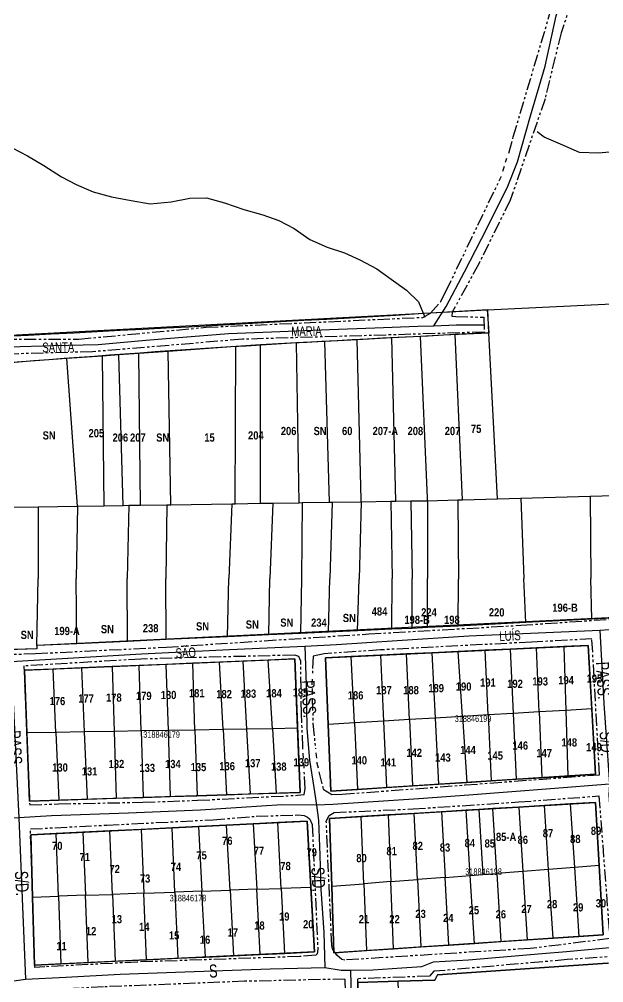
# Model space of a CAD drawing. Extents: x 204834 to 208707, y 4853033 to 4855981.
# Drawn here: x 206194.5 to 206373.2, y 4853595.8 to 4853890.3 of the extents above; entities that cross this region are included whole.
import ezdxf
from ezdxf.enums import TextEntityAlignment as Align

# ---------------------------------------------------------------- set-up
doc = ezdxf.new("R2010")
doc.units = 0
doc.header["$LTSCALE"] = 1.5
doc.header["$MEASUREMENT"] = 0
doc.linetypes.add('PHANTOMX2', pattern=[5, 2.5, -0.5, 0.5, -0.5, 0.5, -0.5])
for name, color, linetype in [('CD-MALHA-LOTES', 40, 'CONTINUOUS'), ('CD_TXT_QUADRA', 7, 'CONTINUOUS'), ('RU-QUADRAS', 6, 'CONTINUOUS'), ('SV-CAMINHO-TRILHA', 20, 'CONTINUOUS'), ('SV-EIXO-RUA-N-PAV', 6, 'CONTINUOUS'), ('SV-RUA-NAO-PAV-S-GUIA-C-GUIA', 7, 'PHANTOMX2'), ('SV-TXT-RUA-N-PAV-S-GUIA-C-GUIA', 7, 'CONTINUOUS'), ('Th_NmrPort', 7, 'CONTINUOUS')]:
    doc.layers.add(name, color=color, linetype=linetype)
doc.styles.add('3188-46-2D_TXT$0$Standard', font='ARIAL.TTF')
doc.styles.add('ARIAL', font='ARIAL.TTF')
doc.styles.get("Standard").update_dxf_attribs({"font": 'swisscbo.ttf'})

msp = doc.modelspace()

# ---------------------------------------------------------------- linework, layer by layer
at = {"layer": 'CD-MALHA-LOTES', "linetype": 'Continuous'}
for p, q in [((206337.54, 4853801.48), (206495.93, 4853809.26)), ((206146.05, 4853791.33), (206337.54, 4853801.48)), ((206337.54, 4853801.48), (206338.08, 4853794.43)), ((206308.37, 4853792.89), (206297.81, 4853792.34)), ((206317.2, 4853793.35), (206308.37, 4853792.89)), ((206309.59, 4853742.98), (206308.37, 4853792.89)), ((206327.78, 4853793.9), (206317.2, 4853793.35)), ((206319.31, 4853743.98), (206317.2, 4853793.35)), ((206338.08, 4853794.43), (206327.78, 4853793.9)), ((206330.03, 4853743.45), (206327.78, 4853793.9)), ((206340.71, 4853743.75), (206338.08, 4853794.43)), ((206260.69, 4853790.27), (206240.05, 4853788.8)), ((206260.48, 4853742.23), (206260.69, 4853790.27)), ((206279.25, 4853791.38), (206268.24, 4853790.8)), ((206268.24, 4853742.35), (206268.24, 4853790.8)), ((206287.9, 4853791.83), (206279.25, 4853791.38)), ((206280.07, 4853742.53), (206279.25, 4853791.38)), ((206297.81, 4853792.34), (206287.9, 4853791.83)), ((206289.33, 4853742.67), (206287.9, 4853791.83)), ((206299.05, 4853743.55), (206297.81, 4853792.34)), ((206208.99, 4853786.6), (206189.69, 4853785.23)), ((206219.89, 4853787.37), (206208.99, 4853786.6)), ((206212.26, 4853741.5), (206208.99, 4853786.6)), ((206224.88, 4853787.72), (206219.89, 4853787.37)), ((206220.48, 4853741.62), (206219.89, 4853787.37)), ((206230.99, 4853788.16), (206224.88, 4853787.72)), ((206226.28, 4853741.71), (206224.88, 4853787.72)), ((206240.05, 4853788.8), (206230.99, 4853788.16)), ((206231.59, 4853741.79), (206230.99, 4853788.16)), ((206240.84, 4853741.93), (206240.05, 4853788.8)), ((206260.48, 4853742.23), (206268.24, 4853742.35)), ((206268.24, 4853742.35), (206272.04, 4853742.41)), ((206272.04, 4853742.41), (206271.05, 4853719.34)), ((206272.04, 4853742.41), (206280.07, 4853742.53)), ((206280.07, 4853742.53), (206280.94, 4853742.55)), ((206280.94, 4853742.55), (206280.75, 4853719.34)), ((206280.94, 4853742.55), (206289.33, 4853742.67)), ((206289.33, 4853742.67), (206290.16, 4853742.69)), ((206290.16, 4853742.69), (206289.41, 4853719.34)), ((206290.16, 4853742.69), (206299.04, 4853742.82)), ((206299.04, 4853742.82), (206298.41, 4853719.13)), ((206299.04, 4853742.82), (206299.05, 4853743.55)), ((206299.04, 4853742.82), (206308.13, 4853742.96)), ((206308.13, 4853742.96), (206309.59, 4853742.98)), ((206308.13, 4853742.96), (206308.52, 4853719.34)), ((206309.59, 4853742.98), (206314.17, 4853743.06)), ((206314.17, 4853743.06), (206319.31, 4853743.14)), ((206314.17, 4853743.06), (206314.61, 4853719.34)), ((206319.31, 4853743.14), (206319.31, 4853743.98)), ((206319.31, 4853743.14), (206328.6, 4853743.41)), ((206319.31, 4853743.14), (206319.31, 4853719.34)), ((206328.6, 4853743.41), (206330.03, 4853743.45)), ((206328.6, 4853743.41), (206328.79, 4853719.13)), ((206330.03, 4853743.45), (206340.71, 4853743.75)), ((206340.71, 4853743.75), (206347.85, 4853743.95)), ((206347.85, 4853743.95), (206369.04, 4853744.55)), ((206347.85, 4853743.95), (206348.79, 4853719.34)), ((206369.04, 4853744.55), (206381.36, 4853744.9)), ((206369.04, 4853744.55), (206369.23, 4853719.34)), ((206191.2, 4853741.17), (206200.25, 4853741.31)), ((206200.25, 4853741.31), (206212.26, 4853741.5)), ((206200.25, 4853741.31), (206200.25, 4853719.34)), ((206212.26, 4853741.5), (206211.91, 4853719.34)), ((206212.26, 4853741.5), (206220.48, 4853741.62)), ((206220.48, 4853741.62), (206226.28, 4853741.71)), ((206226.28, 4853741.71), (206228.01, 4853741.74)), ((206228.01, 4853741.74), (206227.48, 4853719.34)), ((206228.01, 4853741.74), (206231.59, 4853741.79)), ((206231.59, 4853741.79), (206239.57, 4853741.91)), ((206239.57, 4853741.91), (206239.33, 4853719.34)), ((206239.57, 4853741.91), (206240.84, 4853741.93)), ((206240.84, 4853741.93), (206259.52, 4853742.22)), ((206259.52, 4853742.22), (206258.58, 4853719.34)), ((206259.52, 4853742.22), (206260.48, 4853742.23)), ((206199.86, 4853698.87), (206200.25, 4853719.34)), ((206212.09, 4853699.43), (206211.91, 4853719.34)), ((206227.55, 4853700.14), (206227.48, 4853719.34)), ((206239.4, 4853700.68), (206239.33, 4853719.34)), ((206258.17, 4853701.54), (206258.58, 4853719.34)), ((206270.79, 4853702.12), (206271.05, 4853719.34)), ((206280.75, 4853719.34), (206280.51, 4853702.57)), ((206288.99, 4853702.95), (206289.41, 4853719.34)), ((206297.91, 4853703.36), (206298.41, 4853719.13)), ((206308.37, 4853703.84), (206308.52, 4853719.34)), ((206314.61, 4853704.13), (206314.61, 4853719.34)), ((206319.31, 4853704.34), (206319.31, 4853719.34)), ((206328.71, 4853704.82), (206328.79, 4853719.13)), ((206349.35, 4853705.87), (206348.79, 4853719.34)), ((206369.51, 4853706.9), (206369.23, 4853719.34)), ((206382.31, 4853707.55), (206369.51, 4853706.9)), ((206314.61, 4853704.13), (206308.37, 4853703.84)), ((206319.31, 4853704.34), (206314.61, 4853704.13)), ((206328.71, 4853704.82), (206319.31, 4853704.34)), ((206349.35, 4853705.87), (206328.71, 4853704.82)), ((206369.51, 4853706.9), (206349.35, 4853705.87)), ((206258.17, 4853701.54), (206239.4, 4853700.68)), ((206270.79, 4853702.12), (206258.17, 4853701.54)), ((206280.51, 4853702.57), (206270.79, 4853702.12)), ((206288.99, 4853702.95), (206280.51, 4853702.57)), ((206297.91, 4853703.36), (206288.99, 4853702.95)), ((206308.37, 4853703.84), (206297.91, 4853703.36)), ((206199.86, 4853698.87), (206199.84, 4853697.88)), ((206212.09, 4853699.43), (206199.86, 4853698.87)), ((206227.55, 4853700.14), (206212.09, 4853699.43)), ((206239.4, 4853700.68), (206227.55, 4853700.14)), ((206352.64, 4853698.17), (206344.59, 4853697.79)), ((206361.02, 4853698.57), (206352.64, 4853698.17)), ((206353.42, 4853678.57), (206352.64, 4853698.17)), ((206368.45, 4853698.92), (206361.02, 4853698.57)), ((206361.02, 4853698.57), (206361.59, 4853679.06)), ((206369.54, 4853679.53), (206368.45, 4853698.92)), ((206199.84, 4853697.88), (206191.02, 4853697.6)), ((206296, 4853695.5), (206288.14, 4853695.13)), ((206304.91, 4853695.92), (206296, 4853695.5)), ((206296.94, 4853675.22), (206296, 4853695.5)), ((206312.86, 4853696.3), (206304.91, 4853695.92)), ((206304.91, 4853695.92), (206305.85, 4853675.75)), ((206320.63, 4853696.66), (206312.86, 4853696.3)), ((206313.79, 4853676.22), (206312.86, 4853696.3)), ((206328.68, 4853697.04), (206320.63, 4853696.66)), ((206320.63, 4853696.66), (206321.66, 4853676.69)), ((206336.91, 4853697.43), (206328.68, 4853697.04)), ((206330, 4853677.18), (206328.68, 4853697.04)), ((206344.59, 4853697.79), (206336.91, 4853697.43)), ((206337.84, 4853677.65), (206336.91, 4853697.43)), ((206344.59, 4853697.79), (206345.49, 4853678.1)), ((206222.87, 4853692.43), (206213.53, 4853692.04)), ((206231.1, 4853692.77), (206222.87, 4853692.43)), ((206222.87, 4853692.43), (206223.49, 4853672.63)), ((206239.34, 4853693.12), (206231.1, 4853692.77)), ((206231.73, 4853672.76), (206231.1, 4853692.77)), ((206247.51, 4853693.46), (206239.34, 4853693.12)), ((206239.34, 4853693.12), (206239.97, 4853672.9)), ((206255.72, 4853693.8), (206247.51, 4853693.46)), ((206248.17, 4853673.04), (206247.51, 4853693.46)), ((206262.81, 4853694.1), (206255.72, 4853693.8)), ((206256.8, 4853673.19), (206255.72, 4853693.8)), ((206270.63, 4853694.42), (206262.81, 4853694.1)), ((206262.81, 4853694.1), (206263.99, 4853673.31)), ((206278.73, 4853694.76), (206270.63, 4853694.42)), ((206271.88, 4853673.44), (206270.63, 4853694.42)), ((206279.58, 4853673.57), (206278.73, 4853694.76)), ((206288.14, 4853695.13), (206288.93, 4853674.74)), ((206204.87, 4853691.68), (206196.07, 4853691.31)), ((206196.07, 4853691.31), (206196.82, 4853672.18)), ((206213.53, 4853692.04), (206204.87, 4853691.68)), ((206205.7, 4853672.33), (206204.87, 4853691.68)), ((206213.53, 4853692.04), (206214.37, 4853672.47)), ((206337.84, 4853677.65), (206330, 4853677.18)), ((206345.49, 4853678.1), (206337.84, 4853677.65)), ((206337.84, 4853677.65), (206338.78, 4853657.49)), ((206353.42, 4853678.57), (206345.49, 4853678.1)), ((206345.49, 4853678.1), (206346.41, 4853657.98)), ((206361.59, 4853679.06), (206353.42, 4853678.57)), ((206353.42, 4853678.57), (206354.22, 4853658.47)), ((206369.54, 4853679.53), (206361.59, 4853679.06)), ((206361.59, 4853679.06), (206362.18, 4853658.98)), ((206370.67, 4853659.52), (206369.54, 4853679.53)), ((206296.94, 4853675.22), (206288.93, 4853674.74)), ((206288.93, 4853674.74), (206289.72, 4853654.37)), ((206305.85, 4853675.75), (206296.94, 4853675.22)), ((206296.94, 4853675.22), (206297.9, 4853654.89)), ((206313.79, 4853676.22), (206305.85, 4853675.75)), ((206305.85, 4853675.75), (206306.8, 4853655.46)), ((206321.66, 4853676.69), (206313.79, 4853676.22)), ((206313.79, 4853676.22), (206314.74, 4853655.96)), ((206330, 4853677.18), (206321.66, 4853676.69)), ((206321.66, 4853676.69), (206322.7, 4853656.47)), ((206330, 4853677.18), (206331.33, 4853657.02)), ((206205.7, 4853672.33), (206196.82, 4853672.18)), ((206196.82, 4853672.18), (206197.64, 4853651.32)), ((206214.37, 4853672.47), (206205.7, 4853672.33)), ((206205.7, 4853672.33), (206206.6, 4853651.61)), ((206223.49, 4853672.63), (206214.37, 4853672.47)), ((206214.37, 4853672.47), (206215.26, 4853651.89)), ((206231.73, 4853672.76), (206223.49, 4853672.63)), ((206223.49, 4853672.63), (206224.13, 4853652.18)), ((206239.97, 4853672.9), (206231.73, 4853672.76)), ((206231.73, 4853672.76), (206232.36, 4853652.44)), ((206248.17, 4853673.04), (206239.97, 4853672.9)), ((206239.97, 4853672.9), (206240.59, 4853652.71)), ((206256.8, 4853673.19), (206248.17, 4853673.04)), ((206248.17, 4853673.04), (206248.82, 4853652.97)), ((206263.99, 4853673.31), (206256.8, 4853673.19)), ((206256.8, 4853673.19), (206257.84, 4853653.26)), ((206271.88, 4853673.44), (206263.99, 4853673.31)), ((206263.99, 4853673.31), (206265.1, 4853653.5)), ((206279.58, 4853673.57), (206271.88, 4853673.44)), ((206271.88, 4853673.44), (206273.06, 4853653.75)), ((206280.37, 4853653.99), (206279.58, 4853673.57)), ((206322.7, 4853656.47), (206331.33, 4853657.02)), ((206331.33, 4853657.02), (206338.78, 4853657.49)), ((206338.78, 4853657.49), (206346.41, 4853657.98)), ((206346.41, 4853657.98), (206354.22, 4853658.47)), ((206354.22, 4853658.47), (206362.18, 4853658.98)), ((206362.18, 4853658.98), (206370.67, 4853659.52)), ((206273.06, 4853653.75), (206280.37, 4853653.99)), ((206289.72, 4853654.37), (206297.9, 4853654.89)), ((206297.9, 4853654.89), (206306.8, 4853655.46)), ((206306.8, 4853655.46), (206314.74, 4853655.96)), ((206314.74, 4853655.96), (206322.7, 4853656.47)), ((206197.64, 4853651.32), (206206.6, 4853651.61)), ((206206.6, 4853651.61), (206215.26, 4853651.89)), ((206215.26, 4853651.89), (206224.13, 4853652.18)), ((206224.13, 4853652.18), (206232.36, 4853652.44)), ((206232.36, 4853652.44), (206240.59, 4853652.71)), ((206240.59, 4853652.71), (206248.82, 4853652.97)), ((206248.82, 4853652.97), (206257.84, 4853653.26)), ((206257.84, 4853653.26), (206265.1, 4853653.5)), ((206265.1, 4853653.5), (206273.06, 4853653.75)), ((206323.6, 4853648.07), (206315.23, 4853647.56)), ((206331.16, 4853648.53), (206323.6, 4853648.07)), ((206323.6, 4853648.07), (206324.69, 4853627.98)), ((206335.04, 4853648.76), (206331.16, 4853648.53)), ((206332.37, 4853628.58), (206331.16, 4853648.53)), ((206339.27, 4853649.02), (206335.04, 4853648.76)), ((206335.04, 4853648.76), (206336.17, 4853628.87)), ((206347.19, 4853649.5), (206339.27, 4853649.02)), ((206340.47, 4853629.2), (206339.27, 4853649.02)), ((206355.03, 4853649.97), (206347.19, 4853649.5)), ((206347.19, 4853649.5), (206348.43, 4853629.82)), ((206362.91, 4853650.45), (206355.03, 4853649.97)), ((206356.34, 4853630.43), (206355.03, 4853649.97)), ((206370.71, 4853650.92), (206362.91, 4853650.45)), ((206362.91, 4853650.45), (206364.21, 4853631.04)), ((206371.79, 4853631.62), (206370.71, 4853650.92)), ((206282.48, 4853645.22), (206273.49, 4853644.77)), ((206283.61, 4853624.93), (206282.48, 4853645.22)), ((206299, 4853646.58), (206289.35, 4853646)), ((206289.35, 4853646), (206290.02, 4853625.3)), ((206307.3, 4853647.09), (206299, 4853646.58)), ((206299.82, 4853626.06), (206299, 4853646.58)), ((206315.23, 4853647.56), (206307.3, 4853647.09)), ((206307.3, 4853647.09), (206308.12, 4853626.7)), ((206316.22, 4853627.33), (206315.23, 4853647.56)), ((206222.15, 4853642.21), (206213.91, 4853641.8)), ((206231.7, 4853642.69), (206222.15, 4853642.21)), ((206222.97, 4853622.81), (206222.15, 4853642.21)), ((206241.25, 4853643.17), (206231.7, 4853642.69)), ((206231.7, 4853642.69), (206232.53, 4853623.14)), ((206249.28, 4853643.57), (206241.25, 4853643.17)), ((206242.08, 4853623.48), (206241.25, 4853643.17)), ((206257.87, 4853643.99), (206249.28, 4853643.57)), ((206249.28, 4853643.57), (206250.32, 4853623.76)), ((206266.02, 4853644.4), (206257.87, 4853643.99)), ((206258.92, 4853624.07), (206257.87, 4853643.99)), ((206273.49, 4853644.77), (206266.02, 4853644.4)), ((206266.02, 4853644.4), (206267.08, 4853624.35)), ((206274.56, 4853624.61), (206273.49, 4853644.77)), ((206205.74, 4853641.4), (206198, 4853641.01)), ((206198, 4853641.01), (206198.56, 4853621.95)), ((206213.91, 4853641.8), (206205.74, 4853641.4)), ((206206.44, 4853622.23), (206205.74, 4853641.4)), ((206213.91, 4853641.8), (206214.72, 4853622.52)), ((206356.34, 4853630.43), (206348.43, 4853629.82)), ((206364.21, 4853631.04), (206356.34, 4853630.43)), ((206357.75, 4853609.43), (206356.34, 4853630.43)), ((206371.79, 4853631.62), (206364.21, 4853631.04)), ((206364.21, 4853631.04), (206365.62, 4853609.96)), ((206372.97, 4853610.45), (206371.79, 4853631.62)), ((206324.69, 4853627.98), (206316.22, 4853627.33)), ((206324.69, 4853627.98), (206332.37, 4853628.58)), ((206325.81, 4853607.3), (206324.69, 4853627.98)), ((206332.37, 4853628.58), (206336.17, 4853628.87)), ((206333.63, 4853607.83), (206332.37, 4853628.58)), ((206336.17, 4853628.87), (206340.47, 4853629.2)), ((206348.43, 4853629.82), (206340.47, 4853629.2)), ((206340.47, 4853629.2), (206341.74, 4853608.37)), ((206348.43, 4853629.82), (206349.74, 4853608.9)), ((206267.08, 4853624.35), (206274.56, 4853624.61)), ((206283.61, 4853624.93), (206274.56, 4853624.61)), ((206274.56, 4853624.61), (206275.6, 4853604.78)), ((206284.7, 4853605.2), (206283.61, 4853624.93)), ((206290.02, 4853625.3), (206299.82, 4853626.06)), ((206290.02, 4853625.3), (206290.67, 4853604.96)), ((206308.12, 4853626.7), (206299.82, 4853626.06)), ((206299.82, 4853626.06), (206300.64, 4853605.62)), ((206308.12, 4853626.7), (206316.22, 4853627.33)), ((206308.94, 4853606.18), (206308.12, 4853626.7)), ((206316.22, 4853627.33), (206317.23, 4853606.73)), ((206198.56, 4853621.95), (206206.44, 4853622.23)), ((206198.56, 4853621.95), (206199.17, 4853601.22)), ((206214.72, 4853622.52), (206206.44, 4853622.23)), ((206206.44, 4853622.23), (206207.19, 4853601.59)), ((206214.72, 4853622.52), (206222.97, 4853622.81)), ((206215.59, 4853601.98), (206214.72, 4853622.52)), ((206232.53, 4853623.14), (206222.97, 4853622.81)), ((206222.97, 4853622.81), (206223.83, 4853602.37)), ((206232.53, 4853623.14), (206242.08, 4853623.48)), ((206233.39, 4853602.81), (206232.53, 4853623.14)), ((206250.32, 4853623.76), (206242.08, 4853623.48)), ((206242.08, 4853623.48), (206242.94, 4853603.26)), ((206250.32, 4853623.76), (206258.92, 4853624.07)), ((206251.39, 4853603.65), (206250.32, 4853623.76)), ((206267.08, 4853624.35), (206258.92, 4853624.07)), ((206258.92, 4853624.07), (206259.98, 4853604.05)), ((206268.13, 4853604.43), (206267.08, 4853624.35)), ((206357.75, 4853609.43), (206365.62, 4853609.96)), ((206365.62, 4853609.96), (206372.97, 4853610.45)), ((206317.23, 4853606.73), (206325.81, 4853607.3)), ((206325.81, 4853607.3), (206333.63, 4853607.83)), ((206333.63, 4853607.83), (206341.74, 4853608.37)), ((206341.74, 4853608.37), (206349.74, 4853608.9)), ((206349.74, 4853608.9), (206357.75, 4853609.43)), ((206251.39, 4853603.65), (206259.98, 4853604.05)), ((206259.98, 4853604.05), (206268.13, 4853604.43)), ((206268.13, 4853604.43), (206275.6, 4853604.78)), ((206275.6, 4853604.78), (206284.7, 4853605.2)), ((206290.67, 4853604.96), (206300.64, 4853605.62)), ((206300.64, 4853605.62), (206308.94, 4853606.18)), ((206308.94, 4853606.18), (206317.23, 4853606.73)), ((206199.17, 4853601.22), (206207.19, 4853601.59)), ((206207.19, 4853601.59), (206215.59, 4853601.98)), ((206215.59, 4853601.98), (206223.83, 4853602.37)), ((206223.83, 4853602.37), (206233.39, 4853602.81)), ((206233.39, 4853602.81), (206242.94, 4853603.26)), ((206242.94, 4853603.26), (206251.39, 4853603.65)), ((206374.36, 4853601.74), (206322.32, 4853598.19)), ((206322.32, 4853598.19), (206321.56, 4853596.6)), ((206310.38, 4853596.25), (206298, 4853595.86)), ((206298, 4853595.86), (206298.11, 4853590.14)), ((206321.56, 4853596.6), (206310.38, 4853596.25)), ((206310.53, 4853590.51), (206310.38, 4853596.25))]:
    msp.add_line(p, q, dxfattribs=at)
msp.add_lwpolyline([(206268.24, 4853790.8), (206260.69, 4853790.27)], dxfattribs=at)
at = {"layer": 'RU-QUADRAS', "linetype": 'Continuous'}
msp.add_lwpolyline([(206633.65, 4853717.74), (206549.76, 4853718.86), (206551.06, 4853711.32), (206448.56, 4853704.65), (206448.26, 4853710.92), (206199.83, 4853698.87), (206199.83, 4853697.88), (206110.89, 4853695.23, -0.01415), (206115.51, 4853783.8, -0.021221), (206176.68, 4853786.57), (206189.66, 4853785.22, -0.009481), (206338.08, 4853794.43), (206337.72, 4853801.49, -0.004436), (206112.8, 4853789.75), (206114.58, 4853968.5)], format="xyb", dxfattribs=at)
for points in [[(206288.14, 4853695.13), (206368.45, 4853698.92), (206370.67, 4853659.52), (206289.72, 4853654.37), (206288.14, 4853695.13)], [(206196.07, 4853691.31), (206278.73, 4853694.76), (206280.37, 4853653.99), (206197.64, 4853651.32), (206196.07, 4853691.31)], [(206289.35, 4853646), (206370.71, 4853650.92), (206372.97, 4853610.45), (206290.67, 4853604.96), (206290.02, 4853625.3), (206289.35, 4853646)], [(206198, 4853641.01), (206282.48, 4853645.22), (206284.7, 4853605.2), (206199.17, 4853601.22), (206198.56, 4853621.95), (206198, 4853641.01)]]:
    msp.add_lwpolyline(points, close=True, dxfattribs=at)
msp.add_lwpolyline([(206298.11, 4853590.14), (206298, 4853595.86), (206310.38, 4853596.25), (206321.56, 4853596.6), (206322.32, 4853598.19), (206374.36, 4853601.74), (206440.12, 4853606.51), (206490.54, 4853610.16), (206520.4, 4853612.32), (206640.38, 4853617.69)], dxfattribs=at)
at = {"layer": 'SV-CAMINHO-TRILHA'}
for points in [[(206377.19, 4853849.92), (206371.58, 4853849.36), (206365.8, 4853849.55), (206359.99, 4853852.15), (206354.99, 4853854.25), (206352.85, 4853855.85)], [(206192.3, 4853851.04), (206197.04, 4853848.57), (206201.97, 4853845.59), (206207.36, 4853842.11), (206211.85, 4853839.77), (206217.1, 4853837.54), (206222.64, 4853836.07), (206228.64, 4853834.87), (206234.47, 4853833.93), (206240.91, 4853834.55), (206246.64, 4853835.63), (206251.7, 4853835.71), (206257.26, 4853834.19), (206263.17, 4853832.19), (206269, 4853830.5), (206273.81, 4853828.78), (206278.48, 4853826.36), (206283.3, 4853823.01), (206288.67, 4853820.65), (206293.9, 4853818.87), (206298.63, 4853816.73), (206303.81, 4853814.05), (206308.19, 4853810.89), (206312.88, 4853807.54), (206316.52, 4853803.95), (206318.46, 4853799.27), (206318.44, 4853799.48)]]:
    msp.add_lwpolyline(points, dxfattribs=at)
at = {"layer": 'SV-EIXO-RUA-N-PAV'}
for points in [[(206321.28, 4853796.57), (206325.02, 4853802.49), (206330.6, 4853813.06), (206335.86, 4853823.17), (206343.66, 4853838.76), (206346.82, 4853846.77), (206350.82, 4853860.78), (206355.25, 4853875.95), (206358.62, 4853891.33), (206362.37, 4853902.05)], [(206109.58, 4853785.25), (206118.72, 4853786.91), (206134.71, 4853788.08), (206154.42, 4853789.26), (206173.26, 4853789.93), (206191.38, 4853790.18), (206204.9, 4853790.59), (206218.55, 4853790.85), (206233.2, 4853792.19), (206241.9, 4853792.91), (206258.41, 4853794.25), (206271.56, 4853794.81), (206289.34, 4853795.44), (206303.17, 4853795.99), (206316.38, 4853796.51), (206321.28, 4853796.57), (206328.09, 4853796.86), (206336.63, 4853796.86)], [(206104.57, 4853691.2), (206111.61, 4853690.69), (206121.35, 4853690.7), (206137.59, 4853691.47), (206157.86, 4853692.65), (206173.56, 4853693.65), (206192.01, 4853694.01), (206207.55, 4853694.95), (206231.89, 4853696.36), (206258.79, 4853697.65), (206281.75, 4853698.68), (206291.51, 4853699.22), (206309.98, 4853700.39), (206331.93, 4853701.8), (206371.96, 4853703.55), (206395.66, 4853705.21)], [(206371.96, 4853703.55), (206373.24, 4853681.17), (206374.99, 4853656.45), (206374.71, 4853653.1), (206376.64, 4853626.82), (206378.29, 4853606.83)], [(206281.75, 4853698.68), (206282.18, 4853686.77), (206282.4, 4853673.55), (206283.26, 4853663.8), (206284.51, 4853655.52), (206285.39, 4853650.04), (206285.95, 4853645.39), (206286.39, 4853634.81), (206286.73, 4853624.38), (206287.6, 4853611.16), (206287.87, 4853600.41)], [(206192.01, 4853694.01), (206194.33, 4853646.21), (206196.41, 4853596.88)], [(206374.99, 4853656.45), (206356.91, 4853655.11), (206331.93, 4853653.12), (206316.6, 4853651.99), (206290.35, 4853650.29), (206285.39, 4853650.04), (206274.81, 4853650.23), (206249.93, 4853648.53), (206227.87, 4853647.59), (206204.3, 4853646.84), (206194.33, 4853646.21), (206181.35, 4853645.46), (206161.76, 4853644.32), (206139.91, 4853642.91), (206129.97, 4853642.62), (206128.55, 4853640.35), (206124.01, 4853640.07), (206118.33, 4853640.07), (206116.06, 4853641.2), (206113.22, 4853644.61), (206106.1, 4853644.81)], [(206178.02, 4853595.56), (206192.81, 4853596.36), (206196.41, 4853596.88), (206208.73, 4853597.49), (206225.29, 4853598.45), (206245.06, 4853599.09), (206271.19, 4853600.06), (206287.87, 4853600.41), (206292.87, 4853599.63), (206295.87, 4853599.61), (206302.56, 4853599.79), (206311.48, 4853600.33), (206317.52, 4853600.72), (206321.17, 4853602.17), (206331.79, 4853602.82), (206354.32, 4853604.77), (206361.78, 4853605.32), (206378.29, 4853606.83)], [(206297.2, 4853549.1), (206296.4, 4853576.31), (206295.87, 4853599.61)]]:
    msp.add_lwpolyline(points, dxfattribs=at)
at = {"layer": 'SV-RUA-NAO-PAV-S-GUIA-C-GUIA'}
msp.add_line((206355.23, 4853865.98), (206344.61, 4853835.04), dxfattribs=at)
for points in [[(206113.46, 4853927.8), (206112.83, 4853901.9), (206112.56, 4853873.4), (206111.96, 4853842.64), (206112.74, 4853817.22), (206111.46, 4853789.27), (206112.04, 4853787.56), (206113.47, 4853787.65), (206115.33, 4853788.03), (206132.41, 4853789.86), (206173.44, 4853792.42), (206212.68, 4853792.55), (206251.58, 4853796.15), (206317.91, 4853799.19), (206320.21, 4853800.43), (206323.28, 4853803.91), (206324.95, 4853807.12), (206341.81, 4853842.11), (206341.84, 4853842.22)], [(206344.17, 4853849.39), (206345.51, 4853854.36), (206356.84, 4853892.44), (206357.03, 4853895.92), (206356.72, 4853897.7), (206352.21, 4853902.51)], [(206368.86, 4853901.96), (206365.51, 4853898.96), (206363.38, 4853895.71), (206360.12, 4853886.13), (206355.23, 4853865.98)], [(206342.35, 4853843.91), (206342.8, 4853845.39)], [(206343.18, 4853846.64), (206343.53, 4853847.82)], [(206344.61, 4853835.04), (206334.99, 4853815.58), (206326.85, 4853800.77), (206326.72, 4853799.52), (206327.92, 4853799.46), (206336.49, 4853799.25), (206336.66, 4853794.67), (206262.7, 4853792.49), (206216.84, 4853788.67), (206159.05, 4853787.1), (206117.21, 4853785.13), (206113.32, 4853784.5), (206111.22, 4853782.35)], [(206107.36, 4853694.4), (206109.68, 4853692.62), (206123.72, 4853693.48), (206173.38, 4853695.6), (206199.47, 4853696.41), (206239.46, 4853698.38), (206301.36, 4853702.41), (206347.79, 4853705.06), (206387.36, 4853707.77), (206446.34, 4853710.28), (206448.31, 4853710.37), (206448.56, 4853704.65), (206472.17, 4853706.25), (206498.05, 4853707.82), (206522.5, 4853709.49), (206549.95, 4853711.16), (206552.5, 4853695.89), (206555.91, 4853673.7)], [(206369.58, 4853700.88), (206351.08, 4853699.92), (206304.97, 4853697.54), (206287.71, 4853696.36), (206284.33, 4853695.63), (206284.08, 4853689.78)], [(206371.91, 4853659.38), (206369.58, 4853700.88)], [(206281.23, 4853667.23), (206281.2, 4853667.76), (206280.77, 4853678.08), (206280.52, 4853694.08), (206279.94, 4853695.54), (206278.7, 4853695.97), (206231.66, 4853694.72), (206195.87, 4853692.64), (206197.67, 4853650.15)], [(206284.03, 4853688.57), (206283.97, 4853687.1), (206283.97, 4853686.9)], [(206284, 4853685.69), (206284.05, 4853683.94)], [(206284.08, 4853682.73), (206284.27, 4853675), (206285.03, 4853667.28)], [(206281.39, 4853664.35), (206281.29, 4853666.02)], [(206285.15, 4853666.07), (206285.31, 4853664.4)], [(206281.55, 4853661.39), (206281.45, 4853663.15)], [(206285.43, 4853663.2), (206285.46, 4853662.92), (206285.82, 4853661.45)], [(206197.67, 4853650.15), (206206.5, 4853650.48), (206232.3, 4853650.96), (206249.01, 4853651.57), (206279.53, 4853653.09), (206281.63, 4853653.36), (206281.89, 4853655.11), (206281.61, 4853660.19)], [(206286.11, 4853660.24), (206287.4, 4853654.95), (206290.07, 4853653.33), (206293.21, 4853653.43), (206330.86, 4853656.26), (206371.91, 4853659.38)], [(206290.06, 4853607.18), (206288.34, 4853645.23), (206289.26, 4853646.96), (206290.78, 4853647.85), (206314.96, 4853648.93), (206347.23, 4853651.07), (206371.73, 4853652.89)], [(206371.73, 4853652.89), (206375.04, 4853609.28), (206350.7, 4853606.26), (206294.04, 4853602.74)], [(206197.87, 4853642.81), (206221.28, 4853643.97), (206253.62, 4853645.63), (206266.88, 4853646.68), (206279.66, 4853647.08), (206281.63, 4853646.9), (206282.59, 4853646.46), (206283.35, 4853645.81), (206284.04, 4853644.12)], [(206284.04, 4853644.12), (206285.75, 4853606.04), (206285.59, 4853604.61), (206285.17, 4853604.26), (206280.25, 4853603.82), (206230.51, 4853602.11), (206202.27, 4853600.65), (206199.2, 4853600.44), (206198.56, 4853621.95), (206197.87, 4853642.81)], [(206644.07, 4853617.07), (206642.65, 4853618.67), (206639.94, 4853619.24), (206608.33, 4853618), (206572.79, 4853616.41), (206530.81, 4853614.62), (206508.87, 4853613.2), (206482.87, 4853610.9), (206443.16, 4853608.16), (206408.64, 4853605.98), (206362.05, 4853602.86), (206321.27, 4853599.29), (206319.93, 4853597.8), (206297.97, 4853597.01)], [(206294.04, 4853602.74), (206293.13, 4853602.93), (206291.55, 4853604.24), (206290.3, 4853606.13), (206290.06, 4853607.18)], [(206294.06, 4853596.91), (206263.32, 4853596.23), (206220.24, 4853594.53), (206178.13, 4853592.18), (206149.57, 4853592.24), (206129.76, 4853592.4), (206126.91, 4853591.88)], [(206294.06, 4853596.91), (206295.35, 4853548.96), (206298.89, 4853549.05), (206297.97, 4853597.01)]]:
    msp.add_lwpolyline(points, dxfattribs=at)

# ---------------------------------------------------------------- texts
at = {"layer": 'CD_TXT_QUADRA', "linetype": 'Continuous', "style": 'ARIAL', "width": 0.7}
for s, p in [('318846199', (206333.22, 4853676.52)), ('318846179', (206237.99, 4853671.68)), ('318846198', (206336.45, 4853629.73)), ('318846178', (206246.06, 4853621.67))]:
    msp.add_text(s, height=2, dxfattribs=at).set_placement(p, align=Align.MIDDLE)
at = {"layer": 'SV-TXT-RUA-N-PAV-S-GUIA-C-GUIA', "width": 0.7}
for s, height, rotation, style, p in [('MARIA', 3, 1, 'ARIAL', (206277.69, 4853793.37)), ('SANTA', 3, 1, 'ARIAL', (206201.54, 4853788.46)), ('PASS.                                                                                                                  SÃO                                                                                                                  LUÍS', 3, 3, 'ARIAL', (206140.96, 4853689.69)), ('PASS.         S/D.', 4, 273, 'ARIAL', (206370.81, 4853693.82)), ('PASS.                                          S/D.', 4, 273, 'ARIAL', (206280.75, 4853688.16)), ('PASS.                             S/D.', 4, 273, 'ARIAL', (206190.86, 4853672.84)), ('PASS.                                                                            S', 4, 3, '3188-46-2D_TXT$0$Standard', (206158.62, 4853592.4))]:
    msp.add_text(s, height=height, rotation=rotation, dxfattribs=dict(at, style=style)).set_placement(p)
at = {"layer": 'Th_NmrPort', "color": 1}
for s, p in [('75', (206332.58, 4853765.12)), ('SN', (206201.62, 4853763.11)), ('205', (206215.65, 4853763.78)), ('206', (206223, 4853762.44)), ('207', (206228.35, 4853762.44)), ('SN', (206236.36, 4853762.44)), ('15', (206251.06, 4853762.44)), ('204', (206264.43, 4853763.11)), ('206', (206274.45, 4853764.45)), ('SN', (206284.47, 4853764.45)), ('60', (206293.16, 4853764.45)), ('207-A', (206302.51, 4853764.45)), ('208', (206313.2, 4853764.45)), ('207', (206324.56, 4853764.45)), ('484', (206302.24, 4853709.3)), ('224', (206317.36, 4853709.02)), ('220', (206338.06, 4853709.02)), ('196-B', (206357.45, 4853710.44)), ('SN', (206274.29, 4853705.88)), ('234', (206283.71, 4853705.88)), ('SN', (206293.4, 4853707.3)), ('198-B', (206312.23, 4853706.74)), ('198', (206324.37, 4853706.74)), ('199-A', (206205.17, 4853703.32)), ('SN', (206219.43, 4853703.88)), ('238', (206232.26, 4853704.17)), ('SN', (206248.52, 4853704.74)), ('SN', (206263.74, 4853705.31)), ('SN', (206194.9, 4853702.12)), ('194', (206359.28, 4853688.28)), ('195', (206367.94, 4853688.77)), ('187', (206303.58, 4853685.23)), ('188', (206311.87, 4853685.23)), ('189', (206319.55, 4853685.84)), ('190', (206327.96, 4853686.33)), ('191', (206335.39, 4853687.55)), ('192', (206343.68, 4853687.18)), ('193', (206351.36, 4853687.92)), ('177', (206212.51, 4853682.7)), ('178', (206221.01, 4853682.96)), ('179', (206230.16, 4853683.49)), ('180', (206237.73, 4853683.76)), ('181', (206246.35, 4853684.29)), ('182', (206254.71, 4853684.02)), ('183', (206262.14, 4853684.16)), ('184', (206269.97, 4853684.29)), ('185', (206278.07, 4853684.55)), ('186', (206294.92, 4853683.65)), ('176', (206203.76, 4853681.9)), ('146', (206345.27, 4853668.29)), ('148', (206360.26, 4853669.27)), ('149', (206367.82, 4853667.8)), ('142', (206312.84, 4853666.1)), ('143', (206321.62, 4853664.63)), ('144', (206329.3, 4853666.95)), ('145', (206337.59, 4853665.24)), ('147', (206352.58, 4853665.97)), ('130', (206204.55, 4853661.6)), ('132', (206221.8, 4853662.66)), ('134', (206239.05, 4853662.66)), ('135', (206246.88, 4853661.73)), ('136', (206255.64, 4853662)), ('137', (206263.47, 4853662.92)), ('138', (206271.43, 4853661.86)), ('139', (206278.33, 4853663.19)), ('140', (206296.02, 4853663.78)), ('141', (206304.92, 4853663.17)), ('131', (206213.58, 4853660.4)), ('133', (206231.22, 4853661.47)), ('87', (206354.56, 4853641.5)), ('89', (206369.25, 4853642.24)), ('76', (206256.49, 4853639.2)), ('84', (206330.66, 4853638.51)), ('85', (206336.76, 4853638.38)), ('85-A', (206340.24, 4853640.38)), ('86', (206346.84, 4853639.5)), ('88', (206362.9, 4853639.75)), ('70', (206204.51, 4853637.63)), ('77', (206266.18, 4853636.19)), ('79', (206282.29, 4853635.67)), ('81', (206306.75, 4853636.02)), ('82', (206314.72, 4853637.64)), ('83', (206323.06, 4853637.14)), ('71', (206212.89, 4853634.23)), ('75', (206248.63, 4853634.75)), ('80', (206297.54, 4853633.9)), ('72', (206222.05, 4853630.56)), ('74', (206240.78, 4853631.22)), ('78', (206274.3, 4853631.48)), ('73', (206231.35, 4853627.68)), ('25', (206331.9, 4853617.97)), ('27', (206347.96, 4853618.34)), ('28', (206355.8, 4853619.83)), ('29', (206363.77, 4853618.84)), ('30', (206370.74, 4853620.08)), ('13', (206222.71, 4853615.24)), ('19', (206273.91, 4853616.03)), ('21', (206298.29, 4853615.23)), ('22', (206307.62, 4853615.23)), ('23', (206315.59, 4853616.85)), ('24', (206324.06, 4853615.6)), ('26', (206340.12, 4853616.72)), ('12', (206214.85, 4853611.57)), ('14', (206231.09, 4853612.88)), ('18', (206266.31, 4853613.28)), ('20', (206281.24, 4853613.67)), ('15', (206240.25, 4853610.27)), ('16', (206249.68, 4853608.96)), ('17', (206258.19, 4853611.18)), ('11', (206205.81, 4853606.99))]:
    msp.add_text(s, height=2.5, dxfattribs=at).set_placement(p, align=Align.MIDDLE_LEFT)

doc.saveas('drawing.dxf')
